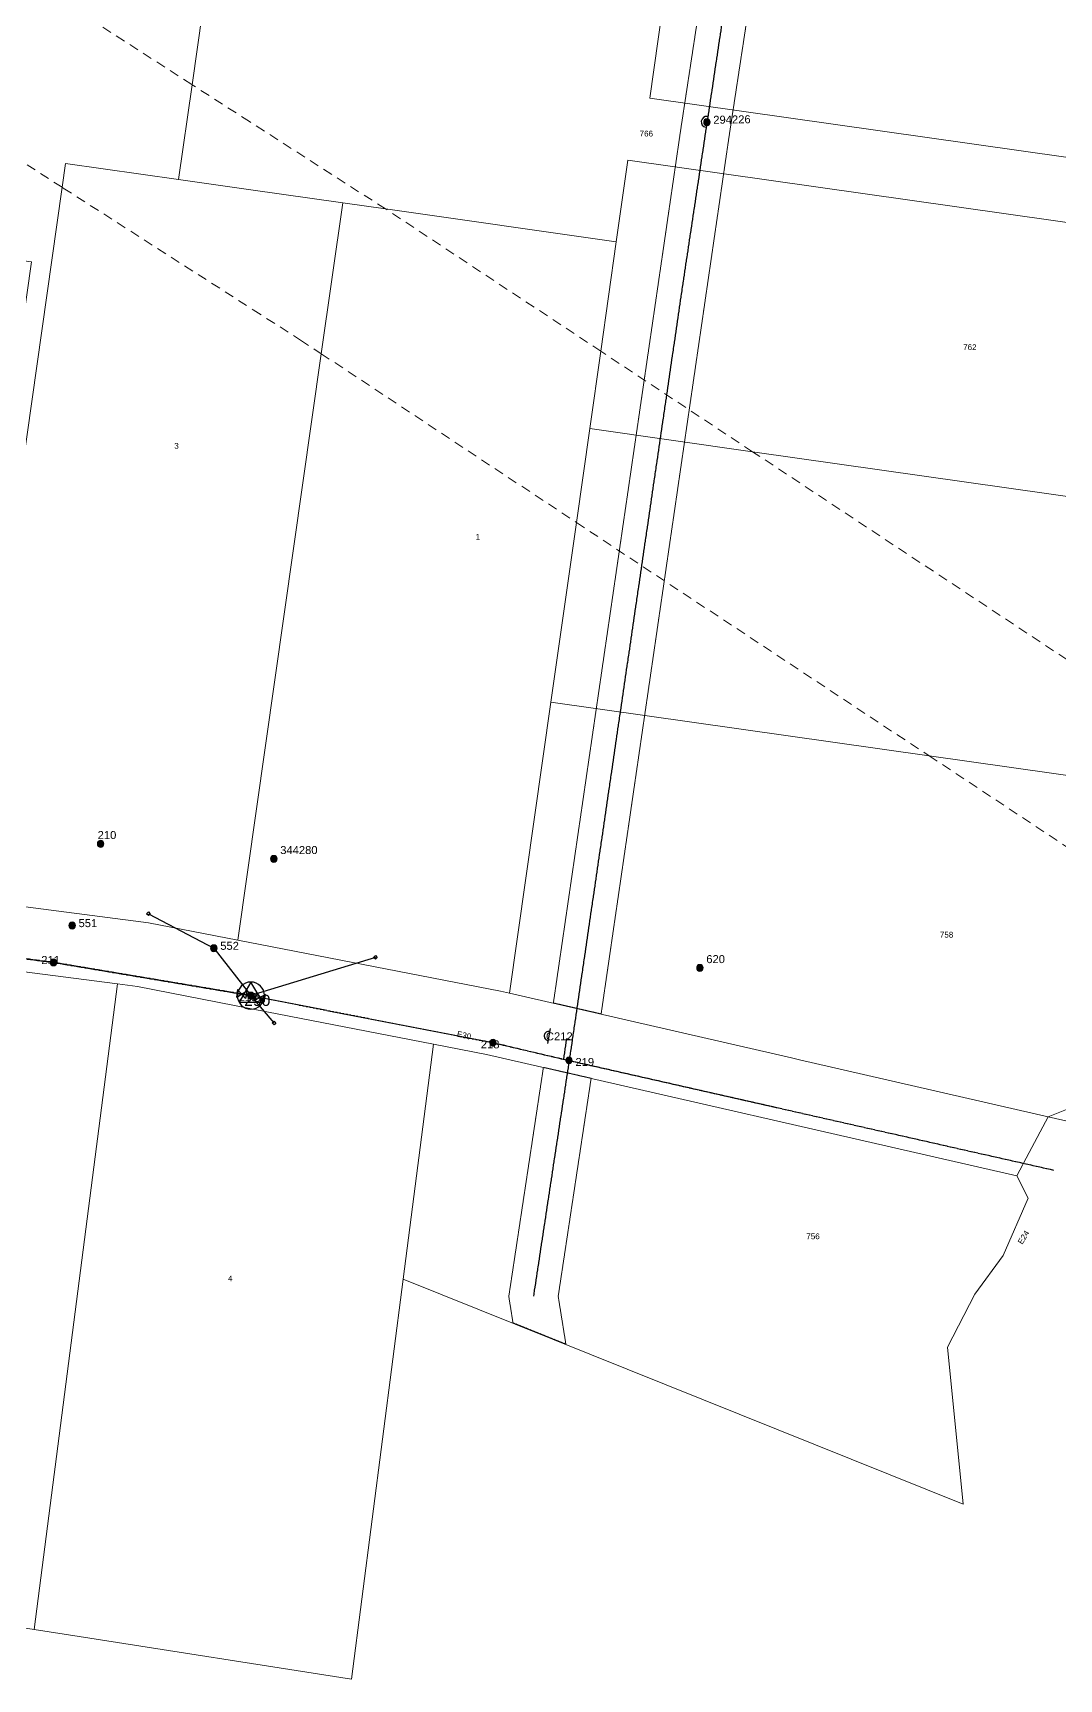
# Model space of a CAD drawing. Header units: metres. Extents: x 315515 to 317824, y 6273486 to 6276226.
# Drawn here: x 316070 to 316391, y 6274642 to 6275156 of the extents above; entities that cross this region are included whole.
import ezdxf
from ezdxf.enums import TextEntityAlignment as Align

# ---------------------------------------------------------------- set-up
doc = ezdxf.new("R2010")
doc.units = ezdxf.units.M
for name, pattern in [('Cable Exist OH', [1, 1, 0]), ('Dash', [5, 3, -2]), ('HIDDEN', [0.375, 0.25, -0.125]), ('HIDDEN2', [0.1875, 0.125, -0.0625])]:
    doc.linetypes.add(name, pattern=pattern)
doc.layers.get('0').update_dxf_attribs({"color": 6})
for name, color, linetype, lineweight in [('Cadastre Easements_SP_EXT', 9, 'Continuous', 5), ('Cadastre Land Parcels_SP_EXT', 7, 'Continuous', 5), ('Cadastre Other Property_SP_EXT', 9, 'HIDDEN', 5), ('Cadastre Roads_SP_EXT', 9, 'Continuous', 5)]:
    doc.layers.add(name, color=color, linetype=linetype, lineweight=lineweight)
for name, color, linetype in [('Equip_LV_EXT', 7, 'Continuous'), ('Equip_SP_HV_EXT', 7, 'Continuous'), ('Mains_HV_EXT', 1, 'Continuous'), ('Mains_LV_EXT', 7, 'Continuous'), ('Services_SP_EXT', 7, 'Continuous'), ('Sub_SP_TR_HV_LV_EXT', 7, 'Continuous'), ('SupportsOH_SP_TR_HV_LV_SL_EXT', 7, 'Continuous')]:
    doc.layers.add(name, color=color, linetype=linetype)
doc.styles.add('POLE_LABEL', font='arial.ttf')
doc.styles.get("Standard").update_dxf_attribs({"font": 'arial.ttf'})

# ---------------------------------------------------------------- blocks, each defined once
blk = doc.blocks.new('SUB_POLE_EXT')
blk.add_wipeout([(0, 4.22), (0.42, 4.2), (0.83, 4.14), (1.21, 4.05), (1.62, 3.9), (1.99, 3.72), (2.35, 3.51), (2.68, 3.26), (2.99, 2.99), (3.28, 2.66), (3.52, 2.34), (3.76, 1.92), (3.9, 1.62), (4.04, 1.23), (4.18, 0.63), (4.22, 0), (4.18, -0.61), (4.06, -1.15), (3.9, -1.62), (3.58, -2.24), (3.22, -2.73), (2.97, -3.01), (2.68, -3.26), (2.36, -3.5), (2, -3.72), (1.64, -3.89), (1.25, -4.03), (0.82, -4.14), (0.42, -4.2), (0, -4.22), (-0.41, -4.2), (-0.8, -4.15), (-1.21, -4.05), (-1.62, -3.9), (-1.99, -3.73), (-2.35, -3.51), (-2.68, -3.26), (-2.96, -3.02), (-3.23, -2.72), (-3.51, -2.35), (-3.71, -2.01), (-3.91, -1.6), (-4.05, -1.21), (-4.16, -0.76), (-4.22, -0.14), (-4.21, 0.39), (-4.14, 0.83), (-4.03, 1.27), (-3.9, 1.63), (-3.71, 2.02), (-3.5, 2.37), (-3.28, 2.67), (-2.99, 2.99), (-2.68, 3.27), (-2.33, 3.52), (-1.98, 3.73), (-1.63, 3.9), (-1.2, 4.05), (-0.78, 4.15), (-0.4, 4.21)])
blk.add_line((2.16, 0.48), (2.16, 0.48, 0))
blk.add_lwpolyline([(-4.22, 0, 1), (4.22, 0, 1)], format="xyb", close=True)
blk.add_lwpolyline([(2.14, 0.52), (0, 4.22), (-3.66, -2.11), (3.66, -2.11)], close=True)
for tag, height, flags, p in [('STREET_CODE', 0.2, 9, (1.5, 0)), ('ASSET_NUM', 3.5, 8, (2, 2)), ('CONSTRUCTED_VOLTAGE', 0.2, 9, (1.5, -0.2)), ('OPERATING_VOLTAGE', 0.2, 9, (1.5, -0.6)), ('OPERATED_BY', 0.2, 9, (1.5, -0.8)), ('ORIENTATION', 0.2, 9, (1.5, -1.2)), ('OWNED_BY', 0.2, 9, (1.5, -1.4)), ('SECONDARY_VOLTAGE', 0.2, 9, (1.5, -1.6)), ('STATE', 0.2, 9, (1.5, -1.8)), ('SUBSTATION_TYPE', 0.2, 9, (1.5, -2)), ('STREETNAME', 0.2, 9, (1.5, -2.8)), ('SUBURB', 0.2, 9, (1.5, -3)), ('Z', 0.2, 1, (1.5, -3.4)), ('NO_PHASES', 0.2, 9, (1.5, -0.4)), ('MAINTAINED_BY', 0.2, 9, (1.5, -1)), ('USAGE', 0.2, 9, (1.5, -2.2)), ('LEGEND', 0.2, 9, (1.5, -2.4)), ('LOCATION', 0.2, 9, (1.5, -2.6)), ('NOTES', 0.2, 9, (1.5, -3.2))]:
    blk.add_attdef(tag, text='', height=height, dxfattribs=dict(flags=flags)).set_placement(p, align=Align.MIDDLE_LEFT)
blk = doc.blocks.new('LV_OH_LINKS_DISTFUSE_EXT')
for p, q in [((0, 0), (0.96, 0)), ((3.84, 0), (4.8, 0))]:
    blk.add_line(p, q)
blk.add_lwpolyline([(3.84, -1.2), (3.84, 1.2), (0.96, -1.2), (0.96, 1.2)], close=True)
at = {"flags": 9}
for tag, p in [('ACTUAL_STATUS', (0, 0)), ('CONSTRUCTED_VOLTAGE', (0, -0.2)), ('OPERATING_VOLTAGE', (0, -0.6)), ('ORIENTATION', (0, -0.8)), ('OWNED_BY', (0, -1)), ('STATE', (0, -1.2)), ('SWITCH_TYPE', (0, -1.4)), ('NO_PHASES', (0, -0.4)), ('USAGE', (0, -1.6)), ('NOTES', (0, -1.8))]:
    blk.add_attdef(tag, text='', height=0.2, dxfattribs=at).set_placement(p, align=Align.MIDDLE_LEFT)
at = {"flags": 1}
blk.add_attdef('Z', (0, 0), '', height=0.2, dxfattribs=at)
blk = doc.blocks.new('CCP_EXT')
blk.add_wipeout([(0, 0.57), (0.57, 0), (0, -0.57), (-0.57, 0)])
blk.add_lwpolyline([(-0.57, 0), (0, 0.57), (0.57, 0), (0, -0.57), (-0.57, 0)])
at = {"flags": 1}
blk.add_attdef('Z', (0, 0), '', height=0.2, dxfattribs=at)
at = {"flags": 9}
for tag, p in [('CCP_TYPE', (0, 0)), ('CONSTRUCTED_VOLTAGE', (0, -0.2)), ('OPERATING_VOLTAGE', (0, -0.6)), ('ORIENTATION', (0, -0.8)), ('OWNED_BY', (0, -1)), ('STATE', (0, -1.8)), ('NO_PHASES', (0, -0.4)), ('USAGE', (0, -1.2)), ('LEGEND', (0, -1.4)), ('LIFE_SUPPORT', (0, -1.6)), ('NOTES', (0, -2))]:
    blk.add_attdef(tag, text='', height=0.2, dxfattribs=at).set_placement(p, align=Align.MIDDLE_LEFT)
blk = doc.blocks.new('POLE_EXT')
blk.add_hatch(color=256).paths.add_polyline_path([(-1, 0, 1), (1, 0, 1)])
blk.add_lwpolyline([(-1, 0, 1), (1, 0, 1)], format="xyb", close=True)
for tag, height, flags, p in [('pNumber', 2.5, 8, (-17.84, 2.07)), ('OWNED_BY', 0.2, 9, (1.35, -0.4)), ('SPECIAL_USE', 0.2, 9, (1.35, -0.8)), ('STATE', 0.2, 9, (1.35, -1)), ('cLV', 0.2, 9, (1.35, -1.4)), ('hDepth', 0.2, 9, (1.35, -1.6)), ('hDia', 0.2, 9, (1.35, -1.8)), ('cHV', 0.2, 9, (1.35, -2)), ('cLinedev', 0.2, 9, (1.35, -3.4)), ('pExisting', 0.2, 9, (1.35, -3.8)), ('pFooting', 0.2, 9, (1.35, -4.4)), ('pNew', 0.2, 9, (1.35, -4.6)), ('pRelocate', 0.2, 9, (1.35, -5)), ('pRemove', 0.2, 9, (1.35, -5.2)), ('PARENT', 0.2, 9, (1.35, -0.6)), ('USAGE', 0.2, 9, (1.35, -1.2)), ('LBRACKET', 0.2, 9, (1.35, -2.2)), ('LExisting', 0.2, 9, (1.35, -2.4)), ('LANTNUMBER', 0.2, 9, (1.35, -2.6)), ('LOther', 0.2, 9, (1.35, -2.8)), ('LRemove', 0.2, 9, (1.35, -3)), ('LEGEND', 0.2, 9, (1.35, -3.2)), ('LOCATION', 0.2, 9, (1.35, -3.6)), ('PFNUMBER', 0.2, 9, (1.35, -4)), ('NEWPFNUMBER', 0.2, 9, (1.35, -4.2)), ('pReplace', 0.2, 9, (1.35, -5.4)), ('pStay', 0.2, 9, (1.35, -5.6)), ('pType', 0.2, 9, (1.35, -5.8)), ('cspan', 0.2, 9, (1.35, -6)), ('STREETNAME', 0.2, 9, (1.35, -6.2)), ('SUBURB', 0.2, 9, (1.35, -6.4)), ('OPERATED_BY', 0.2, 9, (1.36, -7.01)), ('NOTES', 0.2, 9, (1.35, -6.6)), ('MAINTAINED_BY', 0.2, 9, (1.36, -6.81))]:
    blk.add_attdef(tag, text='', height=height, dxfattribs=dict(flags=flags)).set_placement(p, align=Align.MIDDLE_LEFT)
at = {"style": 'POLE_LABEL'}
for tag, height, flags, p in [('STRUCTURE_PLANT_NUMBER', 0.2, 9, (1.35, 0.03)), ('ASSET_NUM', 2.5, 8, (2, 2)), ('STREET_CODE', 0.2, 9, (1.35, -0.2))]:
    blk.add_attdef(tag, text='', height=height, dxfattribs=dict(at, flags=flags)).set_placement(p, align=Align.MIDDLE_LEFT)
at = {"flags": 1}
blk.add_attdef('Z', (1.35, -7.33), '', height=0.2, dxfattribs=at)
blk = doc.blocks.new('HV_USL_CLOSED_EXT')
blk.add_line((2.4, 5.5), (-2.4, 5.5))
blk.add_lwpolyline([(1.44, 5.5, 0.414214), (0, 6.94, 0.414214), (-1.44, 5.5)], format="xyb")
for tag, height, flags, p in [('STREET_CODE', 0.2, 9, (1.5, 0)), ('ASSET_NUM', 2.5, 8, (2, 2)), ('ACTUAL_STATUS', 0.2, 9, (1.5, -0.2)), ('CONSTRUCTED_VOLTAGE', 0.2, 9, (1.5, -0.4)), ('OPERATING_VOLTAGE', 0.2, 9, (1.5, -0.8)), ('ORIENTATION', 0.2, 9, (1.5, -1)), ('OWNED_BY', 0.2, 9, (1.5, -1.2)), ('OPERATED_BY', 0.2, 9, (1.5, -1.4)), ('STATE', 0.2, 9, (1.5, -1.8)), ('SWITCH_TYPE', 0.2, 9, (1.5, -2)), ('STREETNAME', 0.2, 9, (1.5, -2.8)), ('SUBURB', 0.2, 9, (1.5, -3)), ('Z', 0.2, 1, (1.5, -3.6)), ('NO_PHASES', 0.2, 9, (1.5, -0.6)), ('MAINTAINED_BY', 0.2, 9, (1.5, -1.6)), ('USAGE', 0.2, 9, (1.5, -2.2)), ('LEGEND', 0.2, 9, (1.5, -2.4)), ('LOCATION', 0.2, 9, (1.5, -2.6)), ('NOTES', 0.2, 9, (1.5, -3.2)), ('LABEL_ALIGNMENT', 0.2, 9, (1.5, -3.4))]:
    blk.add_attdef(tag, text='', height=height, dxfattribs=dict(flags=flags)).set_placement(p, align=Align.MIDDLE_LEFT)

msp = doc.modelspace()

# ---------------------------------------------------------------- linework, layer by layer
at = {"layer": 'Cadastre Land Parcels_SP_EXT', "linetype": 'Continuous'}
for points in [[(316120.098, 6275139.618), (316131.231, 6275218.373), (316088.472, 6275224.093), (315989.58, 6275237.222), (315987.836, 6275224.72), (315987.834, 6275224.708), (315987.388, 6275221.714), (315980.27, 6275171.4), (315977.323, 6275150.776), (315969.723, 6275097.266), (316070.012, 6275084.343), (316041.909, 6274886.211), (316047.977, 6274885.406), (316079.523, 6275107.581), (316080.572, 6275114.974), (316115.908, 6275109.985), (316120.098, 6275139.618)], [(316262.951, 6275135.406), (316272.089, 6275199.696), (316131.231, 6275218.373), (316120.098, 6275139.618), (316115.908, 6275109.985), (316138.432, 6275106.785), (316167.134, 6275102.706), (316180.512, 6275100.803), (316252.528, 6275090.564), (316256.167, 6275116.055), (316492.285, 6275082.504), (316493.941, 6275099.821), (316494.051, 6275102.575), (316262.951, 6275135.406)], [(316496.771, 6275169.855), (316272.089, 6275199.696), (316262.951, 6275135.406), (316494.051, 6275102.575), (316495.49, 6275130.036), (316496.771, 6275169.855)], [(316160.441, 6275055.584), (316167.134, 6275102.706), (316138.432, 6275106.785), (316115.908, 6275109.985), (316080.572, 6275114.974), (316079.523, 6275107.581), (316047.977, 6274885.406), (316106.452, 6274877.887), (316134.428, 6274872.423), (316160.441, 6275055.584)], [(316487.116, 6275039.691), (316491.137, 6275069.677), (316492.285, 6275082.504), (316256.167, 6275116.055), (316252.528, 6275090.564), (316247.679, 6275056.357), (316244.256, 6275032.215), (316295.07, 6275024.992), (316480.795, 6274998.587), (316487.116, 6275039.691)], [(316456.605, 6274918.021), (316458.033, 6274921.03), (316463.578, 6274932.713), (316467.527, 6274943.259), (316470.331, 6274950.746), (316475.292, 6274968.343), (316478.938, 6274986.72), (316480.795, 6274998.587), (316295.07, 6275024.992), (316244.256, 6275032.215), (316240.075, 6275002.872), (316232.085, 6274946.792), (316350.139, 6274930.015), (316455.209, 6274915.082), (316456.605, 6274918.021)], [(316396.65, 6274821.018), (316431.431, 6274876.093), (316446.228, 6274899.522), (316455.209, 6274915.082), (316350.139, 6274930.015), (316232.085, 6274946.792), (316219.186, 6274855.873), (316307.247, 6274835.634), (316309.672, 6274835.051), (316387.358, 6274817.213), (316396.65, 6274821.018)], [(316096.873, 6274858.747), (315938.54, 6274879.142), (315911.048, 6274681.807), (315941.757, 6274677.022), (315977.117, 6274671.58), (316070.843, 6274657.161), (316096.873, 6274858.747)], [(316381.07, 6274791.893), (316377.558, 6274798.838), (316211.972, 6274836.672), (316195.51, 6274839.922), (316186.015, 6274766.592), (316360.818, 6274696.22), (316355.861, 6274745.286), (316364.429, 6274761.892), (316373.239, 6274773.967), (316381.07, 6274791.893)]]:
    msp.add_lwpolyline(points, close=True, dxfattribs=at)
at = {"layer": 'Cadastre Other Property_SP_EXT', "linetype": 'HIDDEN2'}
for points in [[(316283.689, 6275198.245), (316272.595, 6275125.367), (316232.883, 6274852.815), (316247.786, 6274849.39), (316287.685, 6275123.223), (316298.8, 6275196.238), (316283.689, 6275198.245)], [(316220.281, 6274752.886), (316236.78, 6274746.244), (316234.385, 6274761.193), (316244.668, 6274829.291), (316229.768, 6274832.695), (316218.961, 6274761.123), (316220.281, 6274752.886)]]:
    msp.add_lwpolyline(points, close=True, dxfattribs=at)
at = {"layer": 'Cadastre Roads_SP_EXT', "linetype": 'Continuous'}
msp.add_lwpolyline([(316458.033, 6274921.03), (316456.605, 6274918.021), (316455.209, 6274915.082), (316446.228, 6274899.522), (316431.431, 6274876.093), (316396.65, 6274821.018), (316387.358, 6274817.213), (316402.386, 6274813.766), (316412.495, 6274812.27), (316427.333, 6274810.074), (316433.299, 6274819.872), (316453.664, 6274845.326), (316459.101, 6274855.172), (316459.158, 6274855.277), (316471.075, 6274876.853), (316489.472, 6274897.153), (316511.796, 6274921.781), (316476.88, 6274921.075), (316468.704, 6274920.909), (316458.033, 6274921.03)], close=True, dxfattribs=at)
at = {"layer": 'Mains_HV_EXT', "linetype": 'Cable Exist OH'}
for points in [[(316338.832, 6275511.911), (316311.517, 6275330.652), (316302.68, 6275272.705), (316289.188, 6275183.66), (316280.842, 6275128.023)], [(316280.842, 6275128.023), (316273.285, 6275077.641), (316238.743, 6274841.195)], [(316238.756, 6274841.2), (316237.785, 6274834.758), (316226.655, 6274761.239)], [(316236.966, 6274841.601), (316236.016, 6274835.232)], [(316236.926, 6274841.68), (316238.786, 6274841.285)], [(316235.985, 6274835.243), (316303.181, 6274820.024)]]:
    msp.add_lwpolyline(points, dxfattribs=at)
at = {"layer": 'Mains_HV_EXT', "linetype": 'Continuous'}
msp.add_lwpolyline([(316280.962, 6275129.687, 0.9791231), (316280.438, 6275126.329)], format="xyb", dxfattribs=at)
at = {"layer": 'Mains_LV_EXT', "linetype": 'Cable Exist OH'}
msp.add_lwpolyline([(316076.861, 6274865.467), (316016.265, 6274873.33)], dxfattribs=at)

# ---------------------------------------------------------------- block references
at = {"layer": 'Equip_SP_HV_EXT'}
ref = msp.add_blockref('HV_USL_CLOSED_EXT', (316236.899, 6274841.631), dxfattribs=dict(at, rotation=81.02737336962393))
ref.add_attrib('ASSET_NUM', 'C212', dxfattribs={"layer": '0', "height": 2.5}).set_placement((316238.899, 6274842.381), align=Align.MIDDLE_RIGHT)
at = {"layer": 'Sub_SP_TR_HV_LV_EXT'}
ref = msp.add_blockref('SUB_POLE_EXT', (316138.458, 6274855.121), dxfattribs=at)
ref.add_attrib('ASSET_NUM', '290', dxfattribs={"layer": '0', "height": 3.5}).set_placement((316140.458, 6274855.371), align=Align.TOP_CENTER)
at = {"layer": 'SupportsOH_SP_TR_HV_LV_SL_EXT'}
ref = msp.add_blockref('POLE_EXT', (316280.801, 6275127.895), dxfattribs=at)
ref.add_attrib('ASSET_NUM', '294226', dxfattribs={"layer": '0', "height": 2.5, "rotation": 1, "style": 'POLE_LABEL'}).set_placement((316282.801, 6275128.645), align=Align.MIDDLE_LEFT)
ref = msp.add_blockref('POLE_EXT', (316091.543, 6274902.507), dxfattribs=at)
ref.add_attrib('ASSET_NUM', '210', dxfattribs={"layer": '0', "height": 2.5, "rotation": 0.05117, "style": 'POLE_LABEL'}).set_placement((316093.543, 6274903.257), align=Align.BOTTOM_CENTER)
ref = msp.add_blockref('POLE_EXT', (316145.617, 6274897.818), dxfattribs=at)
ref.add_attrib('ASSET_NUM', '344280', dxfattribs={"layer": '0', "height": 2.5, "rotation": 0.03906, "style": 'POLE_LABEL'}).set_placement((316147.617, 6274898.568), align=Align.BOTTOM_LEFT)
ref = msp.add_blockref('POLE_EXT', (316082.661, 6274877.002), dxfattribs=at)
ref.add_attrib('ASSET_NUM', '551', dxfattribs={"layer": '0', "height": 2.5, "rotation": 359.94956, "style": 'POLE_LABEL'}).set_placement((316084.661, 6274877.752), align=Align.MIDDLE_LEFT)
ref = msp.add_blockref('POLE_EXT', (316126.894, 6274869.908), dxfattribs=at)
ref.add_attrib('ASSET_NUM', '552', dxfattribs={"layer": '0', "height": 2.5, "rotation": 0.01302, "style": 'POLE_LABEL'}).set_placement((316128.894, 6274870.658), align=Align.MIDDLE_LEFT)
ref = msp.add_blockref('POLE_EXT', (316076.861, 6274865.467), dxfattribs=at)
ref.add_attrib('ASSET_NUM', '211', dxfattribs={"layer": '0', "height": 2.5, "style": 'POLE_LABEL'}).set_placement((316078.861, 6274866.217), align=Align.MIDDLE_RIGHT)
ref = msp.add_blockref('POLE_EXT', (316278.607, 6274863.758), dxfattribs=at)
ref.add_attrib('ASSET_NUM', '620', dxfattribs={"layer": '0', "height": 2.5, "rotation": 359.99542, "style": 'POLE_LABEL'}).set_placement((316280.607, 6274864.508), align=Align.BOTTOM_LEFT)
ref = msp.add_blockref('POLE_EXT', (316214.047, 6274840.39), dxfattribs=at)
ref.add_attrib('ASSET_NUM', '218', dxfattribs={"layer": '0', "height": 2.5, "style": 'POLE_LABEL'}).set_placement((316216.047, 6274841.14), align=Align.TOP_RIGHT)
ref = msp.add_blockref('POLE_EXT', (316237.769, 6274834.879), dxfattribs=at)
ref.add_attrib('ASSET_NUM', '219', dxfattribs={"layer": '0', "height": 2.5, "rotation": 359.93039, "style": 'POLE_LABEL'}).set_placement((316239.769, 6274835.629), align=Align.TOP_LEFT)

# ---------------------------------------------------------------- texts
at = {"layer": 'Cadastre Land Parcels_SP_EXT'}
for s, p in [('766', (316259.794, 6275123.453)), ('762', (316360.781, 6275056.738)), ('3', (316114.541, 6275025.926)), ('1', (316208.608, 6274997.521)), ('758', (316353.52, 6274873.229)), ('756', (316311.83, 6274779.031)), ('4', (316131.311, 6274765.88))]:
    msp.add_text(s, height=1.8, dxfattribs=at).set_placement(p)
at = {"layer": 'Mains_LV_EXT'}
for s, rotation, p in [('E30', 347.10431, (316202.616, 6274842.356)), ('E24', 58.37499, (316379.22, 6274777.242))]:
    msp.add_text(s, height=1.8, rotation=rotation, dxfattribs=at).set_placement(p)

# ---------------------------------------------------------------- next in the draw order: linework, layer by layer
at = {"layer": 'Cadastre Land Parcels_SP_EXT', "linetype": 'Continuous'}
for points in [[(316232.085, 6274946.792), (316240.075, 6275002.872), (316244.256, 6275032.215), (316247.679, 6275056.357), (316252.528, 6275090.564), (316180.512, 6275100.803), (316167.134, 6275102.706), (316160.441, 6275055.584), (316134.428, 6274872.423), (316216.369, 6274856.539), (316219.186, 6274855.873), (316232.085, 6274946.792)], [(316195.51, 6274839.922), (316143.398, 6274850.081), (316103.076, 6274857.941), (316096.873, 6274858.747), (316070.843, 6274657.161), (316084.876, 6274654.96), (316169.894, 6274641.633), (316186.015, 6274766.592), (316195.51, 6274839.922)]]:
    msp.add_lwpolyline(points, close=True, dxfattribs=at)
at = {"layer": 'Mains_LV_EXT', "linetype": 'Cable Exist OH'}
msp.add_lwpolyline([(316138.458, 6274855.121), (316076.861, 6274865.467)], dxfattribs=at)

# ---------------------------------------------------------------- next in the draw order: block references
at = {"layer": 'Equip_LV_EXT'}
for p, rotation in [((316137.91, 6274855.213), 170.4660416064036), ((316139.059, 6274855.004), 348.9714641124928)]:
    msp.add_blockref('LV_OH_LINKS_DISTFUSE_EXT', p, dxfattribs=dict(at, rotation=rotation))
at = {"layer": 'Services_SP_EXT'}
msp.add_blockref('CCP_EXT', (316106.45, 6274880.69), dxfattribs=at)
at = {"layer": 'SupportsOH_SP_TR_HV_LV_SL_EXT'}
ref = msp.add_blockref('POLE_EXT', (316138.458, 6274855.121), dxfattribs=at)
ref.add_attrib('ASSET_NUM', '213', dxfattribs={"layer": '0', "height": 2.5, "rotation": 359.9679, "style": 'POLE_LABEL'}).set_placement((316140.458, 6274855.871), align=Align.TOP_RIGHT)

# ---------------------------------------------------------------- next in the draw order: linework, layer by layer
at = {"layer": 'Cadastre Easements_SP_EXT', "linetype": 'Dash'}
msp.add_lwpolyline([(315980.27, 6275171.4), (316079.523, 6275107.581), (316079.896, 6275107.34), (316139.157, 6275069.338), (316153.977, 6275059.862), (316160.441, 6275055.584), (316240.076, 6275002.872), (316350.139, 6274930.015), (316413.392, 6274888.143), (316431.431, 6274876.093), (316446.228, 6274899.522), (316446.228, 6274899.522), (316455.209, 6274915.082), (316456.605, 6274918.021), (316447.382, 6274924.186), (316295.071, 6275024.992), (316247.679, 6275056.357), (316180.661, 6275100.71), (316180.512, 6275100.803), (316138.02, 6275128.115), (316120.098, 6275139.618), (316119.986, 6275139.689), (315987.834, 6275224.708)], dxfattribs=at)
at = {"layer": 'Mains_HV_EXT', "linetype": 'Cable Exist OH'}
msp.add_lwpolyline([(315822.649, 6274895.17), (315915.835, 6274885.569), (316016.265, 6274873.33), (316076.861, 6274865.467), (316138.458, 6274855.121)], dxfattribs=at)
at = {"layer": 'Services_SP_EXT'}
msp.add_lwpolyline([(316106.45, 6274880.69), (316126.894, 6274869.908), (316138.458, 6274855.121)], dxfattribs=at)

# ---------------------------------------------------------------- next in the draw order: block references
msp.add_blockref('CCP_EXT', (316177.313, 6274867.05), dxfattribs=at)
at = {"layer": 'Services_SP_EXT', "rotation": 90.0000000000002}
msp.add_blockref('CCP_EXT', (316145.687, 6274846.586), dxfattribs=at)

# ---------------------------------------------------------------- next in the draw order: linework, layer by layer
at = {"layer": 'Cadastre Roads_SP_EXT', "linetype": 'Continuous'}
msp.add_lwpolyline([(315938.54, 6274879.142), (316096.873, 6274858.747), (316103.076, 6274857.941), (316143.398, 6274850.081), (316195.51, 6274839.922), (316211.972, 6274836.672), (316377.558, 6274798.838), (316381.421, 6274806.082), (316381.421, 6274806.082), (316387.358, 6274817.213), (316309.672, 6274835.051), (316307.247, 6274835.634), (316219.186, 6274855.873), (316216.369, 6274856.539), (316134.428, 6274872.423), (316106.452, 6274877.887), (316047.977, 6274885.406)], dxfattribs=at)
at = {"layer": 'Mains_HV_EXT', "linetype": 'Cable Exist OH'}
msp.add_lwpolyline([(316138.458, 6274855.121), (316214.048, 6274840.444), (316235.985, 6274835.243)], dxfattribs=at)
at = {"layer": 'Mains_LV_EXT', "linetype": 'Cable Exist OH'}
msp.add_lwpolyline([(316138.458, 6274855.121), (316214.047, 6274840.39), (316237.769, 6274834.879), (316303.181, 6274820.024), (316355.81, 6274808.131), (316389.116, 6274800.604)], dxfattribs=at)
at = {"layer": 'Services_SP_EXT'}
for points in [[(316177.313, 6274867.05), (316138.458, 6274855.121)], [(316145.687, 6274846.586), (316138.458, 6274855.121)]]:
    msp.add_lwpolyline(points, dxfattribs=at)

doc.saveas('drawing.dxf')
